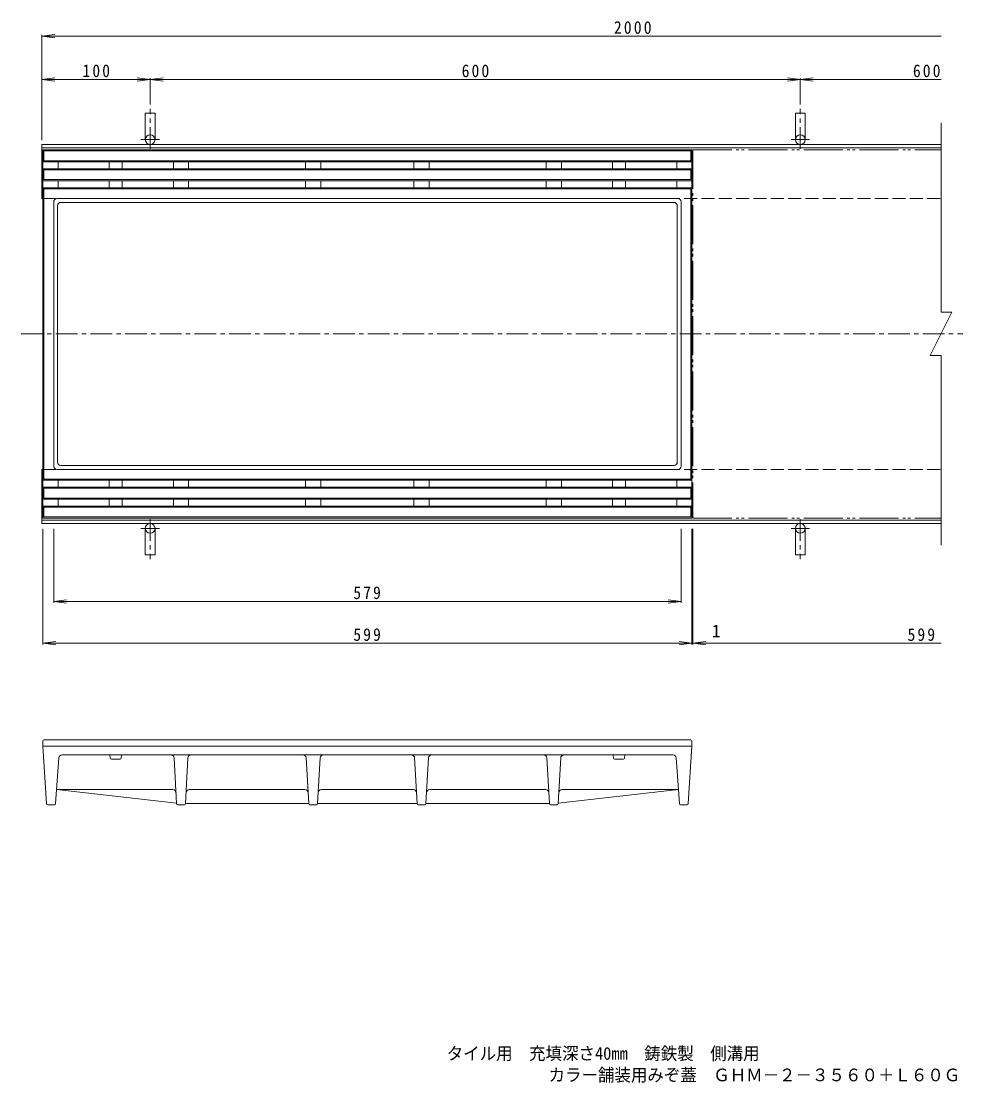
# Model space of a CAD drawing. Units: millimetres, scale not verified. Extents: x -727 to 704, y -548 to 432.
# Drawn here: x -727 to 142, y -548 to 432 of the extents above; entities that cross this region are included whole.
import ezdxf
from ezdxf.enums import TextEntityAlignment as Align

# ---------------------------------------------------------------- set-up
doc = ezdxf.new("R2010")
doc.units = ezdxf.units.MM
doc.header["$LTSCALE"] = 4
for name, pattern in [('CHAIN1', [8, 5, -1, 1, -1]), ('DASHED3', [4, 3, -1]), ('DOUBLE_CHAIN2', [12.8, 9, -1, 0.6, -0.6, 0.6, -1])]:
    doc.linetypes.add(name, pattern=pattern)
for name, color, linetype, lineweight in [('0-0', 3, 'Continuous', 9), ('0-1', 2, 'Continuous', 9), ('0-F', 7, 'Continuous', 9)]:
    doc.layers.add(name, color=color, linetype=linetype, lineweight=lineweight)
doc.layers.add('F-5', color=3, linetype='Continuous')
doc.styles.add('ＭＳ ゴシック', font='')
doc.styles.get('ＭＳ ゴシック').set_extended_font_data('MS Gothic')

msp = doc.modelspace()

# ---------------------------------------------------------------- linework, layer by layer
at = {"layer": '0-0'}
for p, q in [((-707.346, 313.405), (-108.346, 313.405)), ((-707.346, -26.595), (-707.346, 313.405)), ((-706.346, 312.405), (-109.346, 312.405)), ((-706.346, 303.405), (-706.346, 312.405)), ((-109.346, 303.405), (-109.346, 312.405)), ((-108.346, -26.595), (-108.346, 313.405)), ((-707.346, 302.405), (-108.346, 302.405)), ((-707.346, 295.905), (-108.346, 295.905)), ((-706.346, 303.405), (-109.346, 303.405)), ((-706.346, 294.905), (-109.346, 294.905)), ((-706.346, 285.905), (-706.346, 294.905)), ((-693.346, 295.905), (-693.346, 302.405)), ((-646.096, 302.405), (-646.096, 295.905)), ((-634.096, 302.405), (-634.096, 295.905)), ((-586.846, 295.905), (-586.846, 302.405)), ((-572.846, 295.905), (-572.846, 302.405)), ((-464.846, 295.905), (-464.846, 302.405)), ((-450.846, 295.905), (-450.846, 302.405)), ((-364.846, 295.905), (-364.846, 302.405)), ((-350.846, 295.905), (-350.846, 302.405)), ((-242.846, 295.905), (-242.846, 302.405)), ((-228.846, 295.905), (-228.846, 302.405)), ((-181.596, 302.405), (-181.596, 295.905)), ((-169.596, 302.405), (-169.596, 295.905)), ((-122.346, 295.905), (-122.346, 302.405)), ((-109.346, 285.905), (-109.346, 294.905)), ((-707.346, 284.905), (-108.346, 284.905)), ((-706.346, 285.905), (-109.346, 285.905)), ((-693.346, 278.405), (-693.346, 284.905)), ((-646.096, 284.905), (-646.096, 278.405)), ((-634.096, 284.905), (-634.096, 278.405)), ((-586.846, 278.405), (-586.846, 284.905)), ((-572.846, 278.405), (-572.846, 284.905)), ((-464.846, 278.405), (-464.846, 284.905)), ((-450.846, 278.405), (-450.846, 284.905)), ((-364.846, 278.405), (-364.846, 284.905)), ((-350.846, 278.405), (-350.846, 284.905)), ((-242.846, 278.405), (-242.846, 284.905)), ((-228.846, 278.405), (-228.846, 284.905)), ((-181.596, 284.905), (-181.596, 278.405)), ((-169.596, 284.905), (-169.596, 278.405)), ((-122.346, 278.405), (-122.346, 284.905)), ((-707.346, 278.405), (-108.346, 278.405)), ((-706.346, 277.405), (-109.346, 277.405)), ((-706.346, 9.405), (-706.346, 277.405)), ((-109.346, 9.405), (-109.346, 277.405)), ((-697.346, 21.405), (-697.346, 265.405)), ((-694.346, 268.405), (-121.346, 268.405)), ((-690.846, 264.905), (-124.846, 264.905)), ((-118.346, 21.405), (-118.346, 265.405)), ((-693.846, 24.905), (-693.846, 261.905)), ((-121.846, 24.905), (-121.846, 261.905)), ((-124.846, 21.905), (-690.846, 21.905)), ((-121.346, 18.405), (-694.346, 18.405)), ((-108.346, 8.405), (-707.346, 8.405)), ((-108.346, 1.905), (-707.346, 1.905)), ((-109.346, 9.405), (-706.346, 9.405)), ((-109.346, 0.905), (-706.346, 0.905)), ((-706.346, 0.905), (-706.346, -8.095)), ((-693.346, 8.405), (-693.346, 1.905)), ((-646.096, 1.905), (-646.096, 8.405)), ((-634.096, 1.905), (-634.096, 8.405)), ((-586.846, 8.405), (-586.846, 1.905)), ((-572.846, 8.405), (-572.846, 1.905)), ((-464.846, 8.405), (-464.846, 1.905)), ((-450.846, 8.405), (-450.846, 1.905)), ((-364.846, 8.405), (-364.846, 1.905)), ((-350.846, 8.405), (-350.846, 1.905)), ((-242.846, 8.405), (-242.846, 1.905)), ((-228.846, 8.405), (-228.846, 1.905)), ((-181.596, 1.905), (-181.596, 8.405)), ((-169.596, 1.905), (-169.596, 8.405)), ((-122.346, 8.405), (-122.346, 1.905)), ((-109.346, 0.905), (-109.346, -8.095)), ((-108.346, -9.095), (-707.346, -9.095)), ((-109.346, -8.095), (-706.346, -8.095)), ((-693.346, -9.095), (-693.346, -15.595)), ((-646.096, -15.594), (-646.096, -9.095)), ((-634.096, -15.594), (-634.096, -9.095)), ((-586.846, -9.095), (-586.846, -15.595)), ((-572.846, -9.095), (-572.846, -15.595)), ((-464.846, -9.095), (-464.846, -15.595)), ((-450.846, -9.095), (-450.846, -15.595)), ((-364.846, -9.095), (-364.846, -15.595)), ((-350.846, -9.095), (-350.846, -15.595)), ((-242.846, -9.095), (-242.846, -15.595)), ((-228.846, -9.095), (-228.846, -15.595)), ((-181.596, -15.594), (-181.596, -9.095)), ((-169.596, -15.594), (-169.596, -9.095)), ((-122.346, -9.095), (-122.346, -15.595)), ((-108.346, -15.595), (-707.346, -15.595)), ((-109.346, -16.595), (-706.346, -16.595)), ((-706.346, -16.595), (-706.346, -25.595)), ((-109.346, -16.595), (-109.346, -25.595)), ((-108.346, -26.595), (-707.346, -26.595)), ((-109.346, -25.595), (-706.346, -25.595)), ((-707.346, -232.252), (-707.346, -237.252)), ((-706.346, -231.252), (-109.346, -231.252)), ((-108.346, -232.252), (-108.346, -237.252)), ((-703.907, -290.316), (-707.346, -237.252)), ((-108.346, -237.252), (-707.346, -237.252)), ((-111.786, -290.316), (-108.346, -237.252)), ((-692.759, -248.038), (-695.78, -290.323)), ((-689.767, -245.252), (-125.925, -245.252)), ((-645.173, -248.335), (-645.43, -245.252)), ((-636.016, -249.252), (-644.176, -249.252)), ((-635.02, -248.335), (-634.763, -245.252)), ((-586.244, -248.085), (-583.899, -290.307)), ((-573.448, -248.085), (-575.794, -290.307)), ((-464.244, -248.085), (-461.899, -290.307)), ((-451.448, -248.085), (-453.794, -290.307)), ((-364.244, -248.085), (-361.899, -290.307)), ((-351.448, -248.085), (-353.794, -290.307)), ((-242.244, -248.085), (-239.899, -290.307)), ((-229.448, -248.085), (-231.794, -290.307)), ((-180.673, -248.335), (-180.93, -245.252)), ((-179.676, -249.252), (-171.516, -249.252)), ((-170.52, -248.335), (-170.263, -245.252)), ((-122.933, -248.038), (-119.913, -290.323)), ((-587.462, -277.252), (-694.846, -277.252)), ((-583.927, -289.79), (-694.846, -277.252)), ((-465.462, -277.252), (-572.23, -277.252)), ((-365.462, -277.252), (-450.23, -277.252)), ((-350.23, -277.252), (-243.462, -277.252)), ((-231.765, -289.79), (-120.846, -277.252)), ((-228.23, -277.252), (-120.846, -277.252)), ((-696.777, -291.252), (-702.909, -291.252)), ((-576.792, -291.252), (-582.9, -291.252)), ((-575.791, -290.252), (-461.902, -290.252)), ((-454.792, -291.252), (-460.9, -291.252)), ((-453.794, -290.252), (-361.899, -290.252)), ((-360.9, -291.252), (-354.792, -291.252)), ((-239.902, -290.252), (-353.791, -290.252)), ((-238.9, -291.252), (-232.792, -291.252)), ((-118.915, -291.252), (-112.783, -291.252))]:
    msp.add_line(p, q, dxfattribs=at)
at = {"layer": '0-0', "linetype": 'DOUBLE_CHAIN2'}
for p, q in [((-107.346, 313.405), (121.654, 313.405)), ((-107.346, 313.405), (-107.346, -26.595)), ((-107.346, -26.595), (121.654, -26.595))]:
    msp.add_line(p, q, dxfattribs=at)
at = {"layer": '0-0', "linetype": 'CHAIN1'}
msp.add_line((-727.346, 143.405), (141.654, 143.405), dxfattribs=at)
at = {"layer": '0-0'}
for centre, radius, start, end in [((-694.346, 265.405), 3, 89.99998, 180), ((-690.846, 261.905), 3, 89.99998, 180), ((-124.846, 261.905), 3, 0, 90), ((-121.346, 265.405), 3, 0, 90), ((-694.346, 21.405), 3, 180, 270), ((-690.846, 24.905), 3, 180, 270), ((-124.846, 24.905), 3, 270, 0), ((-121.346, 21.405), 3, 270, 0), ((-706.346, -232.252), 1, 90, 180), ((-109.346, -232.252), 1, 0, 90), ((-689.767, -248.252), 3, 90, 175.91396), ((-644.176, -248.252), 1, 184.76341, 270), ((-636.016, -248.252), 1, 270, 355.23659), ((-589.24, -248.252), 3, 3.18019, 90), ((-570.453, -248.252), 3, 90, 176.81981), ((-467.24, -248.252), 3, 3.18019, 90), ((-448.453, -248.252), 3, 90, 176.81981), ((-367.24, -248.252), 3, 3.18019, 90), ((-348.453, -248.252), 3, 90, 176.81981), ((-245.24, -248.252), 3, 3.18019, 90), ((-226.453, -248.252), 3, 90, 176.81981), ((-179.676, -248.252), 1, 184.76341, 270), ((-171.516, -248.252), 1, 270, 355.23659), ((-125.925, -248.252), 3, 4.08604, 90), ((-587.462, -280.252), 3, 3.18019, 90), ((-572.23, -280.252), 3, 90, 176.81981), ((-465.462, -280.252), 3, 3.18019, 90), ((-450.23, -280.252), 3, 90, 176.81981), ((-365.462, -280.252), 3, 3.18019, 90), ((-350.23, -280.252), 3, 90, 176.81981), ((-243.462, -280.252), 3, 3.18019, 90), ((-228.23, -280.252), 3, 90, 176.81981), ((-702.909, -290.252), 1, 183.7085, 270), ((-696.777, -290.252), 1, 270, 355.91347), ((-582.9, -290.252), 1, 183.18015, 270), ((-576.792, -290.252), 1, 270, 356.81985), ((-460.9, -290.252), 1, 183.18015, 270), ((-454.792, -290.252), 1, 270, 356.81985), ((-360.9, -290.252), 1, 183.18015, 270), ((-354.792, -290.252), 1, 270, 356.81985), ((-238.9, -290.252), 1, 183.18015, 270), ((-232.792, -290.252), 1, 270, 356.81985), ((-118.915, -290.252), 1, 184.08653, 270), ((-112.783, -290.252), 1, 270, 356.2915)]:
    msp.add_arc(centre, radius, start, end, dxfattribs=at)
at = {"layer": '0-1'}
for p, q in [((-612.846, 322.909), (-612.846, 347.405)), ((-612.846, 347.405), (-603.846, 347.405)), ((-603.846, 322.905), (-603.846, 347.405)), ((-12.846, 347.405), (-3.846, 347.405)), ((-12.846, 322.909), (-12.846, 347.405)), ((-3.846, 322.905), (-3.846, 347.405)), ((121.654, 163.405), (121.654, 338.406)), ((-708.346, 268.405), (-708.346, 318.406)), ((-708.346, 318.406), (121.654, 318.406)), ((-708.346, 315.205), (121.654, 315.205)), ((-708.346, 268.405), (-707.346, 268.405)), ((121.654, -51.595), (121.654, 123.405)), ((-708.346, 18.405), (-708.346, -31.595)), ((-708.346, 18.405), (-707.346, 18.405)), ((-708.346, -28.395), (121.654, -28.395)), ((-708.346, -31.595), (121.654, -31.595)), ((-612.846, -36.098), (-612.846, -60.595)), ((-603.846, -36.095), (-603.846, -60.595)), ((-12.846, -36.098), (-12.846, -60.595)), ((-3.846, -36.095), (-3.846, -60.595)), ((-612.846, -60.595), (-603.846, -60.595)), ((-12.846, -60.595), (-3.846, -60.595))]:
    msp.add_line(p, q, dxfattribs=at)
at = {"layer": '0-1', "linetype": 'CHAIN1'}
for p, q in [((-608.346, 314.406), (-608.346, 351.406)), ((-8.346, 314.406), (-8.346, 351.406)), ((-599.846, 322.905), (-616.846, 322.905)), ((0.154, 322.905), (-16.846, 322.905)), ((-608.346, -27.595), (-608.346, -64.595)), ((-8.346, -27.595), (-8.346, -64.595)), ((-599.846, -36.095), (-616.846, -36.095)), ((0.154, -36.095), (-16.846, -36.095))]:
    msp.add_line(p, q, dxfattribs=at)
at = {"layer": '0-1', "linetype": 'DASHED3'}
for p, q in [((-707.346, 268.405), (121.654, 268.405)), ((-707.346, 18.405), (121.654, 18.405))]:
    msp.add_line(p, q, dxfattribs=at)
at = {"layer": '0-1'}
msp.add_lwpolyline([(121.654, 163.405), (131.654, 163.405), (111.654, 123.405), (121.654, 123.405)], dxfattribs=at)
for centre in [(-608.346, 322.905), (-8.346, 322.905)]:
    msp.add_circle(centre, 4.5, dxfattribs=at)
for centre in [(-608.346, -36.095), (-8.346, -36.095)]:
    msp.add_arc(centre, 4.5, 1.40329, 0, dxfattribs=at)
at = {"layer": '0-F'}
for p, q in [((-708.346, 418.406), (-696.449, 419.972)), ((-708.346, 322.406), (-708.346, 419.606)), ((-708.346, 418.406), (-696.449, 416.839)), ((-708.346, 418.406), (121.654, 418.406)), ((-708.346, 378.406), (-696.449, 379.972)), ((-708.346, 378.406), (-696.449, 376.839)), ((-708.346, 378.406), (121.654, 378.406)), ((-596.449, 376.839), (-620.244, 379.972)), ((-596.449, 379.972), (-620.244, 376.839)), ((-608.346, 355.406), (-608.346, 379.606)), ((3.551, 376.839), (-20.243, 379.972)), ((3.551, 379.972), (-20.243, 376.839)), ((-8.346, 355.406), (-8.346, 379.606)), ((-707.346, -36.595), (-707.346, -143.413)), ((-697.346, -36.595), (-697.346, -104.778)), ((-118.346, -36.595), (-118.346, -104.778)), ((-108.346, -36.595), (-108.346, -143.413)), ((-107.346, -36.595), (-107.346, -143.413)), ((-697.346, -103.578), (-685.449, -102.012)), ((-697.346, -103.578), (-118.346, -103.578)), ((-697.346, -103.578), (-685.449, -105.144)), ((-118.346, -103.578), (-130.243, -102.012)), ((-118.346, -103.578), (-130.243, -105.144)), ((-707.346, -142.213), (-695.449, -140.647)), ((-707.346, -142.213), (-695.449, -143.779)), ((-707.346, -142.213), (121.654, -142.213)), ((-108.346, -142.213), (-120.243, -140.647)), ((-108.346, -142.213), (-120.243, -143.779)), ((-107.346, -142.213), (-95.449, -140.647)), ((-107.346, -142.213), (-95.449, -143.779))]:
    msp.add_line(p, q, dxfattribs=at)

# ---------------------------------------------------------------- texts
at = {"layer": '0-F', "color": 2, "style": 'ＭＳ ゴシック'}
msp.add_text('1', height=11.73, dxfattribs=at).set_placement((-89.917, -140.213), align=Align.BOTTOM_LEFT)
at = {"layer": '0-F', "color": 2, "char_height": 11.73, "attachment_point": 7, "style": 'ＭＳ ゴシック'}
for s, insert in [('\\T1.28;\\W0.9;2000', (-180.329, 420.406)), ('\\T1.27;\\W0.9;100', (-670.846, 380.406)), ('\\T1.27;\\W0.9;600', (-320.846, 380.406)), ('\\T1.27;\\W0.9;600', (95.654, 380.406)), ('\\T1.27;\\W0.9;579', (-420.846, -101.578)), ('\\T1.27;\\W0.9;599', (-420.846, -140.213)), ('\\T1.27;\\W0.9;599', (90.681, -140.213))]:
    msp.add_mtext(s, dxfattribs=dict(at, insert=insert))
at = {"layer": 'F-5', "style": 'ＭＳ ゴシック', "width": 0.95}
for s, p in [('タイル用\u3000充填深さ40㎜\u3000鋳鉄製\u3000側溝用', (-334.623, -530.362)), ('カラー舗装用みぞ蓋\u3000ＧＨＭ－２－３５６０＋Ｌ６０Ｇ', (-240.623, -550.219))]:
    msp.add_text(s, height=11.73, dxfattribs=at).set_placement(p, align=Align.BOTTOM_LEFT)

doc.saveas('drawing.dxf')
